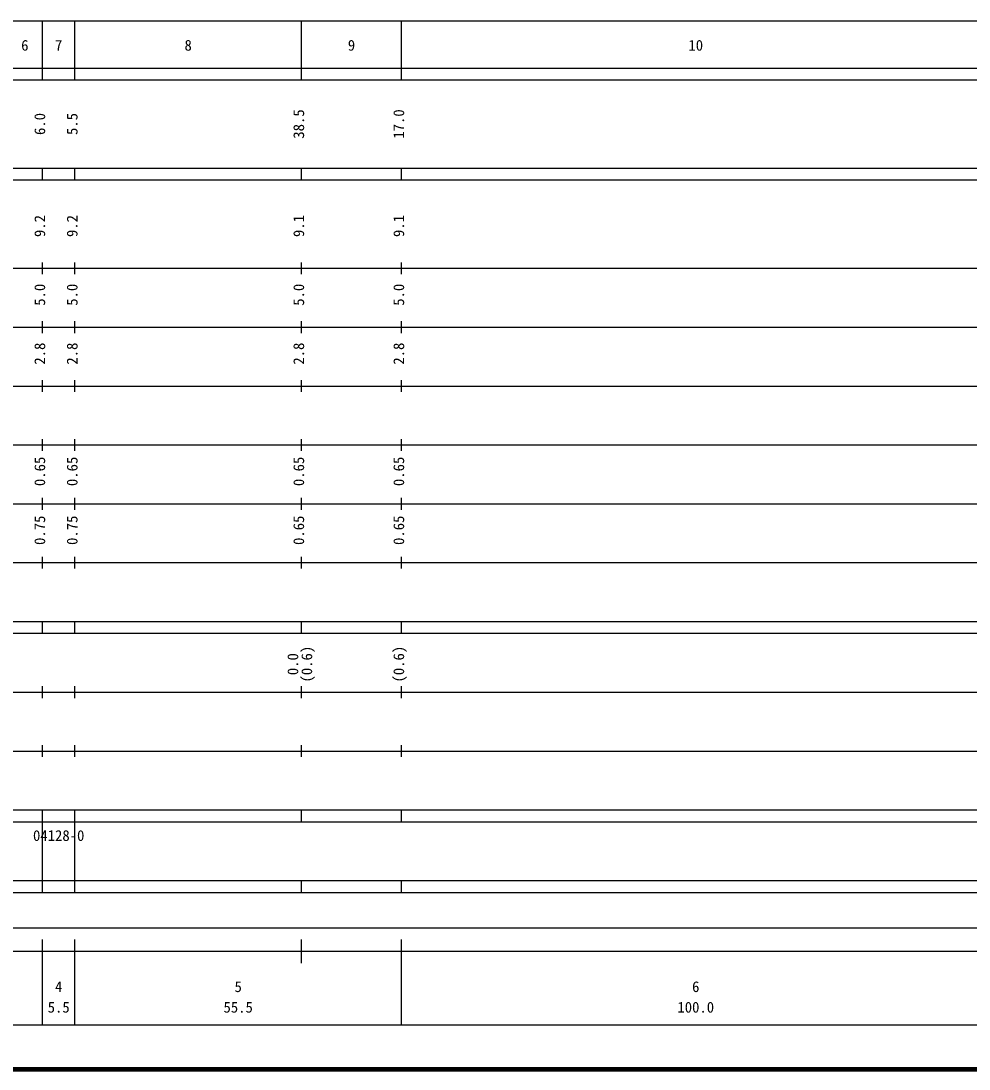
# Model space of a CAD drawing. Units: millimetres on the paper, enlarged 1000 times. Extents: x 40000 to 680000, y 20000 to 380000.
# Drawn here: x 303337 to 464439, y 20000 to 198000 of the extents above; entities that cross this region are included whole.
import ezdxf
from ezdxf.enums import TextEntityAlignment as Align

# ---------------------------------------------------------------- set-up
doc = ezdxf.new("R2010")
doc.units = ezdxf.units.MM
doc.header["$LTSCALE"] = 1000
doc.layers.add('M-TTL', color=2, linetype='Continuous', lineweight=140)
doc.layers.add('M-TTL-BAND', color=7, linetype='Continuous', lineweight=25)
doc.styles.add('ＭＳ ゴシック', font='')
doc.styles.get('ＭＳ ゴシック').set_extended_font_data('MS Gothic')

msp = doc.modelspace()

# ---------------------------------------------------------------- linework, layer by layer
at = {"layer": 'M-TTL'}
msp.add_line((40000, 20000), (680000, 20000), dxfattribs=at)
at = {"layer": 'M-TTL-BAND'}
for p, q in [((68000, 198000), (579000, 198000)), ((307000, 188000), (307000, 198000)), ((312500, 188000), (312500, 198000)), ((351000, 188000), (351000, 198000)), ((368000, 188000), (368000, 198000)), ((40000, 190000), (579000, 190000)), ((40000, 188000), (579000, 188000)), ((40000, 173000), (579000, 173000)), ((307000, 171000), (307000, 173000)), ((312500, 171000), (312500, 173000)), ((351000, 171000), (351000, 173000)), ((368000, 171000), (368000, 173000)), ((40000, 171000), (579000, 171000)), ((307000, 155000), (307000, 157000)), ((312500, 155000), (312500, 157000)), ((351000, 155000), (351000, 157000)), ((368000, 155000), (368000, 157000)), ((40000, 156000), (579000, 156000)), ((46000, 146000), (579000, 146000)), ((307000, 145000), (307000, 147000)), ((312500, 145000), (312500, 147000)), ((351000, 145000), (351000, 147000)), ((368000, 145000), (368000, 147000)), ((52000, 136000), (579000, 136000)), ((307000, 135000), (307000, 137000)), ((312500, 135000), (312500, 137000)), ((351000, 135000), (351000, 137000)), ((368000, 135000), (368000, 137000)), ((307000, 125000), (307000, 127000)), ((312500, 125000), (312500, 127000)), ((351000, 125000), (351000, 127000)), ((368000, 125000), (368000, 127000)), ((46000, 126000), (579000, 126000)), ((52000, 116000), (579000, 116000)), ((307000, 115000), (307000, 117000)), ((312500, 115000), (312500, 117000)), ((351000, 115000), (351000, 117000)), ((368000, 115000), (368000, 117000)), ((307000, 105000), (307000, 107000)), ((312500, 105000), (312500, 107000)), ((351000, 105000), (351000, 107000)), ((368000, 105000), (368000, 107000)), ((46000, 106000), (579000, 106000)), ((40000, 96000), (579000, 96000)), ((307000, 94000), (307000, 96000)), ((312500, 94000), (312500, 96000)), ((351000, 94000), (351000, 96000)), ((368000, 94000), (368000, 96000)), ((40000, 94000), (579000, 94000)), ((49000, 84000), (579000, 84000)), ((307000, 83000), (307000, 85000)), ((312500, 83000), (312500, 85000)), ((351000, 83000), (351000, 85000)), ((368000, 83000), (368000, 85000)), ((307000, 73000), (307000, 75000)), ((312500, 73000), (312500, 75000)), ((351000, 73000), (351000, 75000)), ((368000, 73000), (368000, 75000)), ((40000, 74000), (579000, 74000)), ((40000, 64000), (579000, 64000)), ((307000, 62000), (307000, 64000)), ((312500, 62000), (312500, 64000)), ((351000, 62000), (351000, 64000)), ((368000, 62000), (368000, 64000)), ((40000, 62000), (579000, 62000)), ((307000, 52000), (307000, 62000)), ((312500, 52000), (312500, 62000)), ((40000, 52000), (579000, 52000)), ((307000, 50000), (307000, 52000)), ((312500, 50000), (312500, 52000)), ((351000, 50000), (351000, 52000)), ((368000, 50000), (368000, 52000)), ((40000, 50000), (579000, 50000)), ((71000, 44000), (530000, 44000)), ((307000, 27500), (307000, 42000)), ((312500, 27500), (312500, 42000)), ((351000, 38000), (351000, 42000)), ((368000, 27500), (368000, 42000)), ((40000, 40000), (579000, 40000)), ((68000, 27500), (579000, 27500))]:
    msp.add_line(p, q, dxfattribs=at)

# ---------------------------------------------------------------- texts
at = {"layer": 'M-TTL-BAND', "style": 'ＭＳ ゴシック'}
for s, p in [('6', (304000, 192405)), ('7', (309750, 192405)), ('8', (331750, 192405)), ('9', (359500, 192405)), ('10', (418000, 192405)), ('4', (309750, 32523)), ('5', (340250, 32523)), ('6', (418000, 32523)), ('5.5', (309750, 29033)), ('55.5', (340250, 29033)), ('100.0', (418000, 29033))]:
    msp.add_text(s, height=1833, dxfattribs=at).set_placement(p, align=Align.BOTTOM_CENTER)
for s, p in [('6.0', (308000, 180500)), ('5.5', (313500, 180500)), ('38.5', (352000, 180500)), ('17.0', (369000, 180500)), ('9.2', (308000, 163174)), ('9.2', (313500, 163174)), ('9.1', (352000, 163174)), ('9.1', (369000, 163174)), ('5.0', (308000, 151500)), ('5.0', (313500, 151500)), ('5.0', (352000, 151500)), ('5.0', (369000, 151500)), ('2.8', (308000, 141500)), ('2.8', (313500, 141500)), ('2.8', (352000, 141500)), ('2.8', (369000, 141500)), ('0.65', (308000, 121500)), ('0.65', (313500, 121500)), ('0.65', (352000, 121500)), ('0.65', (369000, 121500)), ('0.75', (308000, 111500)), ('0.75', (313500, 111500)), ('0.65', (352000, 111500)), ('0.65', (369000, 111500)), ('(0.6)', (353370, 88764)), ('(0.6)', (369000, 88764)), ('0.0', (351000, 88764))]:
    msp.add_text(s, height=1833, rotation=90, dxfattribs=at).set_placement(p, align=Align.BOTTOM_CENTER)
msp.add_text('04128-0', height=1833, dxfattribs=at).set_placement((309750, 59655), align=Align.MIDDLE_CENTER)

doc.saveas('drawing.dxf')
